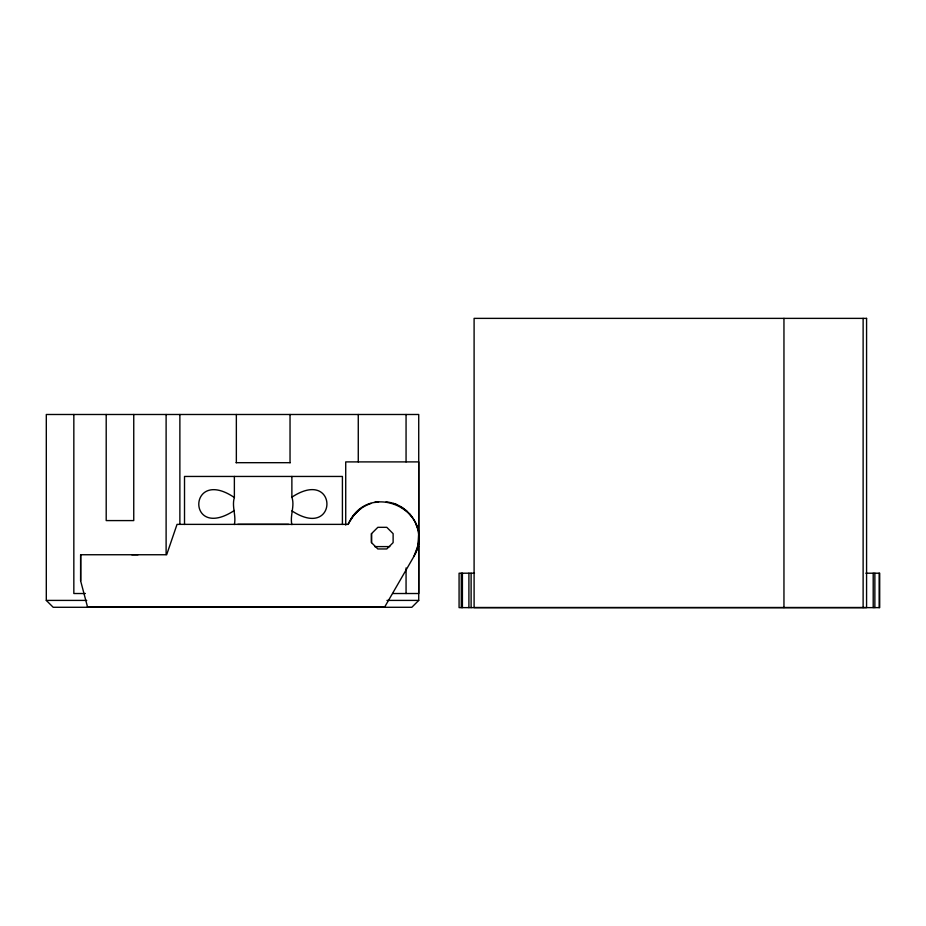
<?xml version="1.0" encoding="UTF-8"?>
<svg xmlns="http://www.w3.org/2000/svg" width="926" height="926" viewBox="0 0 926 926"><rect width="100%" height="100%" fill="white"/><g stroke="black" fill="none" stroke-linecap="round" stroke-linejoin="round"><path stroke-width="1.39" d="M80.655 580.857L80.643 554.743L166.657 554.743L177.04 524.371L348.13 524.371C368.664 477.538 438.762 511.499 413.934 556.387L384.684 607.005L87.53 606.981L80.631 580.857L80.655 554.72M392.751 593.52L418.726 593.52L418.726 461.9L345.722 461.9L345.722 525.065M415.658 523.306A37.133 37.133 0 0 1 418.621 534.325L417.985 545.738L413.899 556.387M418.807 538.145L418.598 541.965A37.133 37.133 0 0 1 415.658 552.984M234.371 476.45L234.371 497.528C231.593 506.395 236.35 515.481 234.371 524.521M291.875 524.648C289.757 515.435 295.035 506.163 291.875 497.158L291.875 476.45M348.118 524.371L350.688 519.903A37.306 37.306 0 0 1 357.876 511.013L360.851 508.617A37.017 37.017 0 0 1 371.037 503.431M355.214 513.733L357.911 511.013M371.488 533.665L377.843 527.322L386.802 527.322L393.122 533.665L393.122 542.624L386.79 548.956L377.82 548.956L371.488 542.624L371.488 533.665L371.5 542.624M418.726 600.407L411.839 607.282L53.187 607.282L46.3 600.407L46.3 414.489L418.726 414.489L418.726 600.407L386.964 600.407M234.371 510.481C186.207 541.965 187.677 465.928 234.371 497.528M291.875 497.158C338.592 466.461 338.592 541.548 291.875 510.851M131.781 554.743L138.032 554.72M236.061 462.687L290.313 462.687M237.774 524.359L288.623 524.371M374.636 546.606L389.8 546.606M417.464 546.606L418.726 546.606M474.471 573.206L459.076 573.206L459.076 607.63L879.7 607.63L879.7 573.206L865.879 573.206M85.389 593.52L73.837 593.52L73.837 414.489M46.3 600.407L86.72 600.407M87.519 606.981L148.125 606.981M400.541 506.545L406.734 511.013A36.276 36.276 0 0 1 413.899 519.903A37.017 37.017 0 0 1 417.013 526.871M406.722 511.025L403.748 508.617A37.017 37.017 0 0 0 393.585 503.431M409.419 513.733L411.839 516.685M879.156 573.206L879.156 607.63M874.862 573.206L874.862 607.63M873.206 573.206L873.206 607.63M863.125 318.37L863.125 607.56M783.952 318.37L783.952 607.56M471.114 573.206L471.114 607.63M468.903 573.206L468.903 607.63M462.41 573.206L462.41 607.63M461.287 573.206L461.287 607.63M406.063 414.489L406.063 461.9M406.063 567.927L406.063 593.52M358.269 414.489L358.269 461.9M342.412 524.475L342.412 476.45L184.517 476.45L184.517 524.475M290.035 414.489L290.035 462.687M236.35 414.489L236.35 462.687M179.876 414.489L179.876 524.22M166.113 414.489L166.113 554.535M133.749 414.489L133.749 520.586L106.201 520.586L106.201 414.489M386.107 501.846A37.133 37.133 0 0 1 397.138 504.809M350.722 519.903A36.322 36.322 0 0 1 360.874 508.617M378.491 501.846L374.717 502.448L378.514 501.846M866.574 318.37L474.1 318.37L474.1 607.56L866.574 607.56L866.574 318.37"/></g></svg>
